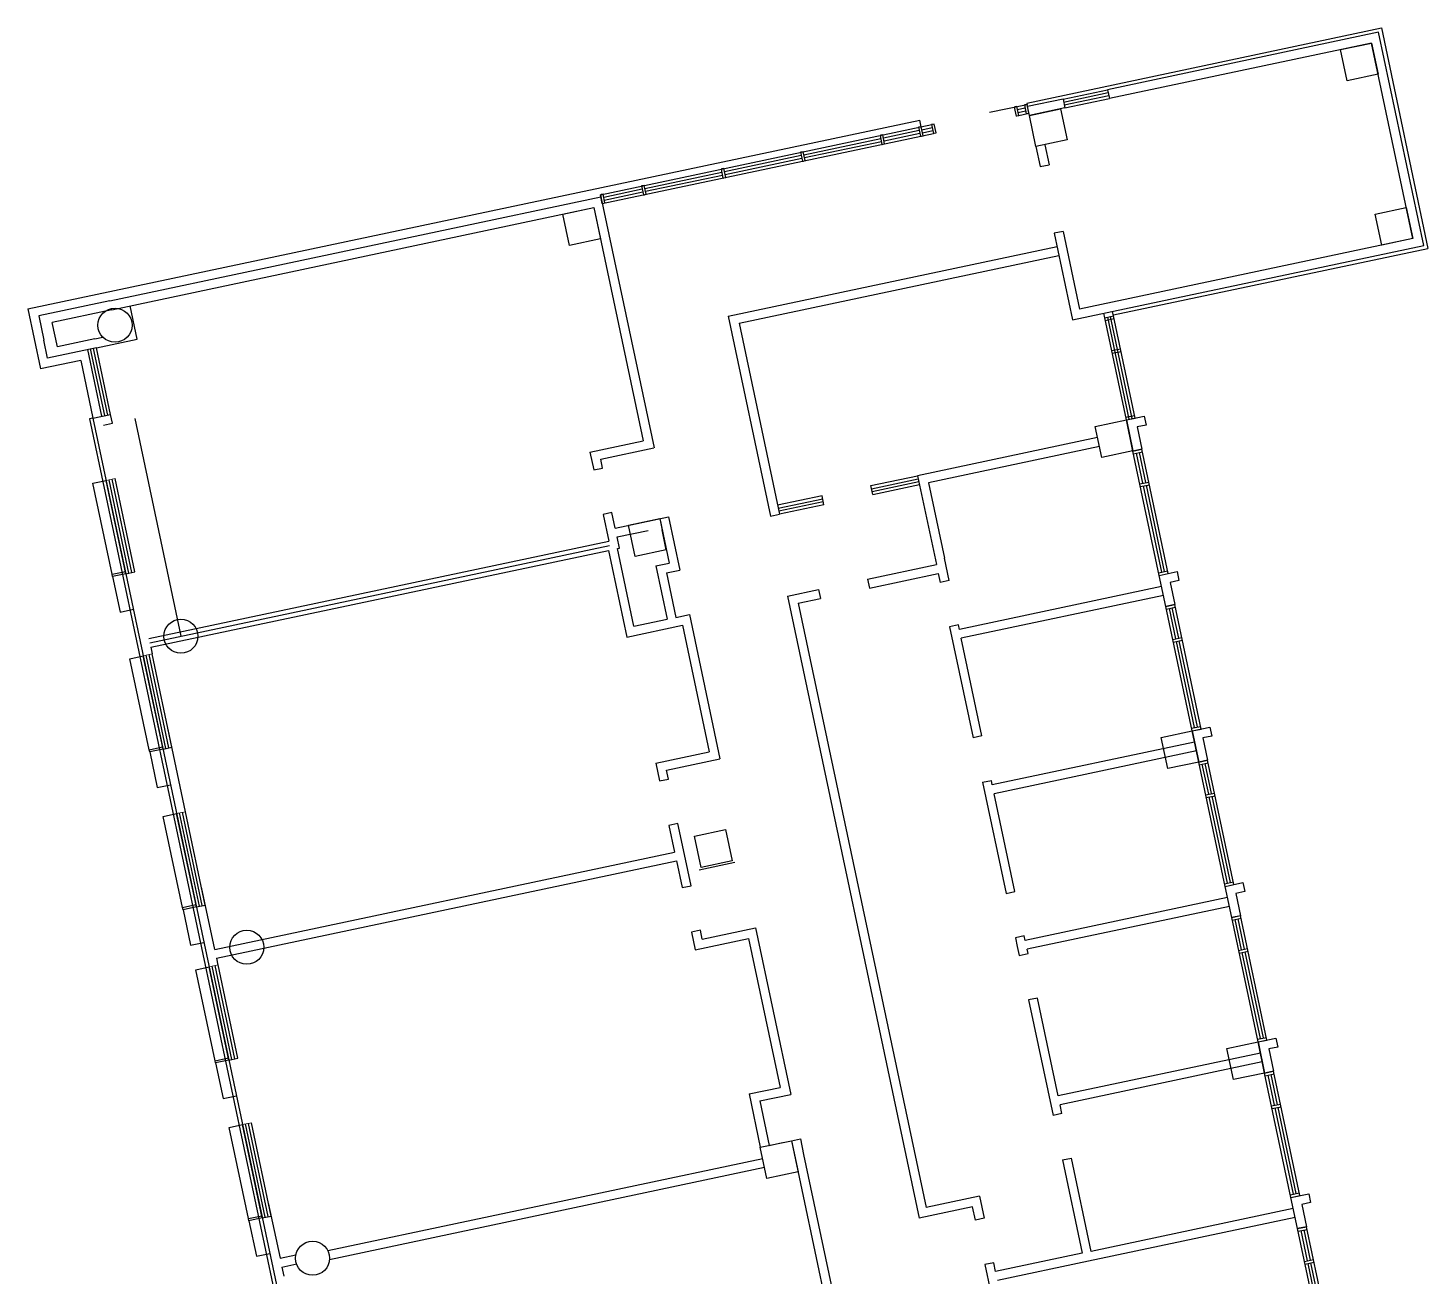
# Model space of a CAD drawing. Header units: millimetres. Extents: x 11680834 to 11851556, y -6213014 to -6078394.
# Drawn here: x 11682752 to 11713574, y -6147150 to -6119670 of the extents above; entities that cross this region are included whole.
import ezdxf

# ---------------------------------------------------------------- set-up
doc = ezdxf.new("R2010")
doc.units = ezdxf.units.MM
for name, color, linetype in [('A—墙体', 7, 'Continuous'), ('A—门窗', 135, 'Continuous'), ('I—平面—装饰面层线', 192, 'Continuous')]:
    doc.layers.add(name, color=color, linetype=linetype)
doc.layers.add('E1-RI-4F$0$A-WALL', color=7, linetype='Continuous', lineweight=5)
doc.layers.get('I—平面—装饰面层线').off()

# ---------------------------------------------------------------- blocks, each defined once
blk = doc.blocks.new('E-COLS-F4')
at = {"layer": 'A—墙体'}
for points in [[(11711646, -6120147), (11712331, -6120002), (11712476, -6120687), (11711791, -6120831)], [(11704798, -6121596), (11705483, -6121451), (11705628, -6122136), (11704943, -6122281)], [(11694526, -6123771), (11695211, -6123626), (11695356, -6124311), (11694671, -6124456)], [(11712413, -6123766), (11713097, -6123621), (11713242, -6124306), (11712558, -6124451)], [(11706248, -6128445), (11706933, -6128300), (11707078, -6128984), (11706393, -6129129)], [(11695976, -6130619), (11696660, -6130474), (11696805, -6131159), (11696120, -6131304)], [(11707698, -6135293), (11708382, -6135148), (11708527, -6135833), (11707843, -6135978)], [(11697425, -6137467), (11698110, -6137322), (11698255, -6138007), (11697570, -6138152)], [(11709147, -6142141), (11709832, -6141996), (11709977, -6142681), (11709292, -6142826)], [(11698875, -6144316), (11699560, -6144171), (11699705, -6144856), (11699020, -6145000)]]:
    blk.add_lwpolyline(points, close=True, dxfattribs=at)
blk.add_lwpolyline([(11698314, -6138046), (11697532, -6138212)], dxfattribs=at)
for centre in [(11684668, -6126215), (11686118, -6133064), (11687568, -6139912), (11689018, -6146760)]:
    blk.add_circle(centre, 375, dxfattribs=at)
blk = doc.blocks.new('E1-RI-4F$0$窗3')
at = {"layer": 'A—门窗'}
for p, q in [((10160998, -8417102), (10161298, -8417102)), ((10161298, -8419202), (10161298, -8417102)), ((10161364, -8419202), (10161364, -8417102)), ((10161431, -8419202), (10161431, -8417102)), ((10161498, -8419202), (10161498, -8417102)), ((10161298, -8419202), (10161498, -8419202))]:
    blk.add_line(p, q, dxfattribs=at)
for points in [[(10160998, -8419152), (10160998, -8417102), (10160998, -8417102)], [(10161298, -8419202), (10160998, -8419202), (10160998, -8419152), (10161298, -8419152)], [(10160998, -8419202), (10160998, -8420002), (10161298, -8420002)]]:
    blk.add_lwpolyline(points, dxfattribs=at)
at = {"layer": 'E1-RI-4F$0$A-WALL'}
blk.add_line((10161298, -8417102), (10161498, -8417102), dxfattribs=at)
blk = doc.blocks.new('E1-RI-4F$0$窗4')
at = {"layer": 'A—门窗'}
for p, q in [((10183925, -8423476), (10183925, -8420676)), ((10183925, -8420676), (10184125, -8420676)), ((10183925, -8420736), (10184125, -8420736)), ((10183992, -8421416), (10183992, -8420736)), ((10184058, -8421416), (10184058, -8420736)), ((10184125, -8423476), (10184125, -8420676)), ((10183925, -8421416), (10184125, -8421416)), ((10183925, -8421476), (10184125, -8421476)), ((10183992, -8423416), (10183992, -8421476)), ((10184058, -8423416), (10184058, -8421476)), ((10183925, -8423416), (10184125, -8423416)), ((10183925, -8423476), (10184125, -8423476))]:
    blk.add_line(p, q, dxfattribs=at)

msp = doc.modelspace()

# ---------------------------------------------------------------- linework, layer by layer
at = {"layer": 'A—墙体'}
for p, q in [((11712485, -6119765), (11706518, -6121028)), ((11712485, -6119765), (11706518, -6121028)), ((11712331, -6120002), (11706559, -6121224)), ((11712331, -6120002), (11706559, -6121224)), ((11713242, -6124306), (11712331, -6120002)), ((11713242, -6124306), (11712331, -6120002)), ((11713480, -6124461), (11712485, -6119765)), ((11713480, -6124461), (11712485, -6119765)), ((11705539, -6121235), (11704757, -6121401)), ((11705539, -6121235), (11704757, -6121401)), ((11705539, -6121235), (11705581, -6121431)), ((11705539, -6121235), (11705581, -6121431)), ((11706518, -6121028), (11706559, -6121224)), ((11706518, -6121028), (11706559, -6121224)), ((11704798, -6121596), (11704757, -6121401)), ((11704798, -6121596), (11704757, -6121401)), ((11705581, -6121431), (11704798, -6121596)), ((11705581, -6121431), (11704798, -6121596)), ((11705138, -6122240), (11705232, -6122680)), ((11705138, -6122240), (11705232, -6122680)), ((11684554, -6125678), (11695365, -6123389)), ((11695365, -6123389), (11696535, -6128916)), ((11684596, -6125873), (11695211, -6123626)), ((11695211, -6123626), (11696298, -6128762)), ((11705542, -6124148), (11705905, -6125860)), ((11705542, -6124148), (11705905, -6125860)), ((11713242, -6124306), (11705905, -6125860)), ((11713242, -6124306), (11705905, -6125860)), ((11698170, -6126015), (11705408, -6124483)), ((11698407, -6126169), (11705450, -6124678)), ((11684554, -6125678), (11682989, -6126009)), ((11684596, -6125873), (11683284, -6126151)), ((11682989, -6126009), (11683102, -6126547)), ((11683398, -6126689), (11683284, -6126151)), ((11698170, -6126015), (11699102, -6130417)), ((11698407, -6126169), (11699297, -6130376)), ((11706457, -6126050), (11706436, -6125952)), ((11706457, -6126050), (11706652, -6126008)), ((11706652, -6126008), (11706631, -6125910)), ((11684220, -6126515), (11684400, -6126477)), ((11683185, -6126938), (11683102, -6126547)), ((11684262, -6126710), (11683185, -6126938)), ((11684220, -6126515), (11683398, -6126689)), ((11684181, -6128261), (11684572, -6128178)), ((11684181, -6128261), (11694014, -6174706)), ((11684614, -6128374), (11684572, -6128178)), ((11685103, -6128270), (11686118, -6133064)), ((11706933, -6128300), (11707129, -6128258)), ((11684418, -6128415), (11684614, -6128374)), ((11695123, -6129011), (11696295, -6128763)), ((11695361, -6129165), (11696532, -6128917)), ((11706300, -6128689), (11702337, -6129528)), ((11706341, -6128885), (11702574, -6129682)), ((11695123, -6129011), (11695206, -6129402)), ((11695402, -6129361), (11695361, -6129165)), ((11695206, -6129402), (11695402, -6129361)), ((11702337, -6129528), (11702751, -6131485)), ((11702574, -6129682), (11702926, -6131345)), ((11695609, -6130339), (11695413, -6130380)), ((11695413, -6130380), (11695538, -6130967)), ((11695682, -6130682), (11695609, -6130339)), ((11695682, -6130682), (11696856, -6130433)), ((11696660, -6130474), (11696868, -6131453)), ((11696856, -6130433), (11697105, -6131607)), ((11699102, -6130417), (11699297, -6130376)), ((11695723, -6130877), (11696408, -6130732)), ((11696805, -6131159), (11696712, -6130719)), ((11685413, -6133111), (11695538, -6130967)), ((11685433, -6133209), (11695558, -6131065)), ((11695775, -6131122), (11695723, -6130877)), ((11695727, -6131132), (11695775, -6131122)), ((11685454, -6133307), (11695531, -6131173)), ((11695531, -6131173), (11695935, -6133081)), ((11696089, -6132844), (11695727, -6131132)), ((11703030, -6131835), (11702926, -6131345)), ((11696573, -6131515), (11696868, -6131453)), ((11696573, -6131515), (11696822, -6132689)), ((11696811, -6131669), (11697105, -6131607)), ((11696811, -6131669), (11697018, -6132647)), ((11701235, -6131806), (11702751, -6131485)), ((11701277, -6132001), (11702793, -6131680)), ((11702793, -6131680), (11702834, -6131876)), ((11699474, -6132178), (11700159, -6132033)), ((11700159, -6132033), (11700201, -6132229)), ((11701235, -6131806), (11701277, -6132001)), ((11703030, -6131835), (11702834, -6131876)), ((11707709, -6131968), (11703258, -6132911)), ((11699474, -6132178), (11702374, -6145875)), ((11699711, -6132333), (11700201, -6132229)), ((11699711, -6132333), (11702528, -6145638)), ((11707751, -6132164), (11703299, -6133106)), ((11697018, -6132647), (11697312, -6132585)), ((11697312, -6132585), (11697985, -6135765)), ((11695935, -6133081), (11697158, -6132822)), ((11696089, -6132844), (11696822, -6132689)), ((11697158, -6132822), (11697748, -6135610)), ((11703237, -6132813), (11703041, -6132854)), ((11703041, -6132854), (11703559, -6135300)), ((11703258, -6132911), (11703237, -6132813)), ((11703755, -6135259), (11703299, -6133106)), ((11685454, -6133307), (11685485, -6133453)), ((11686220, -6136926), (11685837, -6135117)), ((11703755, -6135259), (11703559, -6135300)), ((11708434, -6135392), (11703982, -6136335)), ((11696573, -6135859), (11697748, -6135610)), ((11708476, -6135588), (11704024, -6136531)), ((11696573, -6135859), (11696656, -6136250)), ((11696810, -6136013), (11697985, -6135765)), ((11696852, -6136209), (11696810, -6136013)), ((11696656, -6136250), (11696852, -6136209)), ((11703766, -6136278), (11703962, -6136237)), ((11703766, -6136278), (11704284, -6138724)), ((11703982, -6136335), (11703962, -6136237)), ((11704479, -6138683), (11704024, -6136531)), ((11697059, -6137187), (11696863, -6137229)), ((11696863, -6137229), (11696987, -6137816)), ((11697204, -6137872), (11697059, -6137187)), ((11686862, -6139959), (11696987, -6137816)), ((11697349, -6138557), (11697204, -6137872)), ((11686904, -6140155), (11697029, -6138011)), ((11697029, -6138011), (11697153, -6138598)), ((11686862, -6139959), (11686572, -6138590)), ((11697153, -6138598), (11697349, -6138557)), ((11704284, -6138724), (11704479, -6138683)), ((11709159, -6138817), (11704707, -6139759)), ((11709201, -6139012), (11704749, -6139955)), ((11697556, -6139535), (11697360, -6139577)), ((11697360, -6139577), (11697443, -6139968)), ((11697443, -6139968), (11698618, -6139719)), ((11697597, -6139731), (11697556, -6139535)), ((11697597, -6139731), (11698772, -6139482)), ((11698618, -6139719), (11699311, -6142997)), ((11698772, -6139482), (11699548, -6143151)), ((11704687, -6139661), (11704491, -6139703)), ((11704491, -6139703), (11704532, -6139898)), ((11704707, -6139759), (11704687, -6139661)), ((11704532, -6139898), (11704574, -6140094)), ((11704574, -6140094), (11704769, -6140052)), ((11704769, -6140052), (11704749, -6139955)), ((11686904, -6140155), (11686935, -6140302)), ((11704976, -6141031), (11704781, -6141072)), ((11704781, -6141072), (11705319, -6143616)), ((11705432, -6143183), (11704976, -6141031)), ((11709884, -6142241), (11705432, -6143183)), ((11709925, -6142436), (11705474, -6143379)), ((11698626, -6143142), (11699311, -6142997)), ((11698626, -6143142), (11698875, -6144316)), ((11698863, -6143296), (11699548, -6143151)), ((11698863, -6143296), (11699071, -6144274)), ((11705515, -6143574), (11705474, -6143379)), ((11705515, -6143574), (11705319, -6143616)), ((11699071, -6144274), (11699364, -6144212)), ((11699560, -6144171), (11699756, -6144129)), ((11699560, -6144171), (11700647, -6149307)), ((11699756, -6144129), (11699828, -6144472)), ((11689350, -6146588), (11698927, -6144560)), ((11699653, -6144611), (11699653, -6144611)), ((11699828, -6144472), (11700884, -6149461)), ((11705526, -6144594), (11705722, -6144553)), ((11705526, -6144594), (11705961, -6146649)), ((11706157, -6146607), (11705722, -6144553)), ((11689392, -6146783), (11698968, -6144756)), ((11688043, -6145536), (11688302, -6146759)), ((11703702, -6145389), (11702528, -6145638)), ((11703702, -6145389), (11703805, -6145878)), ((11703548, -6145626), (11702374, -6145875)), ((11703610, -6145920), (11703548, -6145626)), ((11703805, -6145878), (11703610, -6145920)), ((11710650, -6145860), (11706101, -6146824)), ((11710609, -6145665), (11706157, -6146607)), ((11688302, -6146759), (11688650, -6146685)), ((11705961, -6146649), (11704056, -6147052)), ((11706101, -6146824), (11704095, -6147248)), ((11688343, -6146954), (11688674, -6146884)), ((11688343, -6146954), (11688385, -6147150)), ((11704013, -6146857), (11703817, -6146898)), ((11703817, -6146898), (11703941, -6147485)), ((11704054, -6147052), (11704013, -6146857))]:
    msp.add_line(p, q, dxfattribs=at)
for points in [[(11704943, -6122281), (11705036, -6122721), (11705232, -6122680)], [(11704943, -6122281), (11705036, -6122721), (11705232, -6122680)], [(11705542, -6124148), (11705347, -6124189), (11705750, -6126097), (11713480, -6124461)], [(11705542, -6124148), (11705347, -6124189), (11705750, -6126097), (11713480, -6124461)], [(11684262, -6126710), (11685158, -6126521), (11685003, -6125787)], [(11706933, -6128300), (11707324, -6128217), (11707366, -6128413), (11707170, -6128454), (11707274, -6128943), (11707078, -6128985), (11706933, -6128300)], [(11707658, -6131724), (11708049, -6131641), (11708091, -6131837), (11707895, -6131878), (11707998, -6132367), (11707803, -6132409), (11707658, -6131724)], [(11708383, -6135148), (11708774, -6135065), (11708815, -6135261), (11708620, -6135302), (11708723, -6135791), (11708528, -6135833), (11708383, -6135148)], [(11709107, -6138572), (11709499, -6138489), (11709540, -6138685), (11709345, -6138726), (11709448, -6139216), (11709252, -6139257), (11709107, -6138572)], [(11709832, -6141996), (11710224, -6141913), (11710265, -6142109), (11710069, -6142151), (11710173, -6142640), (11709977, -6142681), (11709832, -6141996)], [(11710557, -6145420), (11710949, -6145338), (11710990, -6145533), (11710794, -6145575), (11710898, -6146064), (11710702, -6146105), (11710557, -6145420)]]:
    msp.add_lwpolyline(points, dxfattribs=at)
at = {"layer": 'A—门窗'}
for p, q in [((11704740, -6121323), (11712547, -6119670)), ((11712547, -6119670), (11713574, -6124522)), ((11705539, -6121235), (11706518, -6121028)), ((11705539, -6121235), (11706518, -6121028)), ((11705553, -6121300), (11706532, -6121093)), ((11705553, -6121300), (11706532, -6121093)), ((11705567, -6121365), (11706545, -6121158)), ((11705567, -6121365), (11706545, -6121158)), ((11705581, -6121431), (11706559, -6121224)), ((11705581, -6121431), (11706559, -6121224)), ((11703924, -6121526), (11704746, -6121352)), ((11704535, -6121465), (11704701, -6121430)), ((11704549, -6121530), (11704715, -6121495)), ((11704563, -6121595), (11704788, -6121548)), ((11704788, -6121548), (11704746, -6121352)), ((11682752, -6125855), (11702387, -6121698)), ((11695355, -6123340), (11702652, -6121795)), ((11702419, -6121849), (11702387, -6121698)), ((11702432, -6121910), (11702657, -6121862)), ((11695396, -6123536), (11702684, -6121993)), ((11699834, -6122460), (11701526, -6122102)), ((11699848, -6122525), (11701539, -6122167)), ((11701584, -6122089), (11702373, -6121922)), ((11701598, -6122155), (11702387, -6121988)), ((11702445, -6121975), (11702671, -6121928)), ((11698084, -6122830), (11699776, -6122472)), ((11698098, -6122896), (11699789, -6122538)), ((11696334, -6123201), (11698026, -6122843)), ((11696348, -6123266), (11698039, -6122908)), ((11695396, -6123536), (11695355, -6123340)), ((11695368, -6123405), (11695368, -6123405)), ((11695427, -6123393), (11696276, -6123213)), ((11695440, -6123458), (11696289, -6123278)), ((11695382, -6123471), (11695382, -6123471)), ((11706649, -6125989), (11713574, -6124522)), ((11682752, -6125855), (11683030, -6127176)), ((11706933, -6128300), (11706457, -6126050)), ((11706469, -6126108), (11706665, -6126067)), ((11706998, -6128286), (11706522, -6126036)), ((11707063, -6128272), (11706587, -6126022)), ((11707129, -6128258), (11706652, -6126008)), ((11684377, -6128219), (11684066, -6126752)), ((11684442, -6128205), (11684131, -6126738)), ((11684507, -6128192), (11684197, -6126724)), ((11684572, -6128178), (11684262, -6126710)), ((11706611, -6126773), (11706806, -6126732)), ((11706623, -6126832), (11706819, -6126791)), ((11683912, -6126989), (11683030, -6127176)), ((11683912, -6126989), (11684181, -6128261)), ((11684182, -6128261), (11684104, -6128277)), ((11684104, -6128277), (11693977, -6174919)), ((11706921, -6128241), (11707116, -6128200)), ((11701310, -6129745), (11702337, -6129528)), ((11701352, -6129941), (11701310, -6129745)), ((11701325, -6129814), (11702351, -6129597)), ((11701337, -6129873), (11702364, -6129655)), ((11701352, -6129941), (11702378, -6129724)), ((11700234, -6129973), (11699256, -6130180)), ((11700248, -6130042), (11699270, -6130249)), ((11700261, -6130100), (11699283, -6130307)), ((11700275, -6130169), (11699297, -6130376)), ((11700275, -6130169), (11700234, -6129973))]:
    msp.add_line(p, q, dxfattribs=at)
at = {"layer": 'A—门窗', "extrusion": (0, 0, -1)}
for p, q in [((11704482, -6121408), (11704463, -6121412)), ((11704463, -6121412), (11704504, -6121608)), ((11704521, -6121400), (11704482, -6121408)), ((11704563, -6121595), (11704521, -6121400)), ((11704707, -6121360), (11704688, -6121364)), ((11704688, -6121364), (11704729, -6121560)), ((11704746, -6121352), (11704707, -6121360)), ((11704730, -6121560), (11704749, -6121556)), ((11704788, -6121548), (11704746, -6121352)), ((11704749, -6121556), (11704788, -6121548)), ((11702379, -6121853), (11702359, -6121857)), ((11702359, -6121857), (11702401, -6122053)), ((11702418, -6121845), (11702379, -6121853)), ((11702459, -6122041), (11702418, -6121845)), ((11702662, -6121793), (11702643, -6121797)), ((11702643, -6121797), (11702684, -6121993)), ((11702702, -6121785), (11702662, -6121793)), ((11702743, -6121980), (11702702, -6121785)), ((11704505, -6121607), (11704524, -6121604)), ((11704524, -6121604), (11704563, -6121595)), ((11701531, -6122033), (11701512, -6122037)), ((11701512, -6122037), (11701553, -6122232)), ((11701570, -6122024), (11701531, -6122033)), ((11701612, -6122220), (11701570, -6122024)), ((11702401, -6122053), (11702420, -6122049)), ((11702420, -6122049), (11702459, -6122041)), ((11702685, -6121993), (11702704, -6121989)), ((11702704, -6121989), (11702743, -6121980)), ((11699781, -6122403), (11699762, -6122407)), ((11699762, -6122407), (11699803, -6122603)), ((11699820, -6122395), (11699781, -6122403)), ((11699862, -6122590), (11699820, -6122395)), ((11701554, -6122232), (11701573, -6122228)), ((11701573, -6122228), (11701612, -6122220)), ((11698031, -6122774), (11698012, -6122778)), ((11698012, -6122778), (11698053, -6122973)), ((11698070, -6122765), (11698031, -6122774)), ((11698112, -6122961), (11698070, -6122765)), ((11699804, -6122603), (11699823, -6122599)), ((11699823, -6122599), (11699862, -6122590)), ((11698054, -6122973), (11698073, -6122969)), ((11698073, -6122969), (11698112, -6122961)), ((11695374, -6123336), (11695354, -6123340)), ((11695354, -6123340), (11695396, -6123536)), ((11695413, -6123328), (11695374, -6123336)), ((11695454, -6123523), (11695413, -6123328)), ((11696281, -6123144), (11696262, -6123148)), ((11696262, -6123148), (11696303, -6123344)), ((11696320, -6123136), (11696281, -6123144)), ((11696304, -6123344), (11696323, -6123340)), ((11696362, -6123331), (11696320, -6123136)), ((11696323, -6123340), (11696362, -6123331)), ((11695396, -6123536), (11695415, -6123532)), ((11695415, -6123532), (11695454, -6123523))]:
    msp.add_line(p, q, dxfattribs=at)
at = {"layer": 'A—门窗'}
msp.add_lwpolyline([(11704740, -6121323), (11704746, -6121352)], dxfattribs=at)

# ---------------------------------------------------------------- block references
at = {"layer": 'A—门窗', "rotation": 11.95264847451886}
for name, p in [('E1-RI-4F$0$窗4', (1, 0)), ('E1-RI-4F$0$窗3', (271, 543)), ('E1-RI-4F$0$窗4', (725, -3424)), ('E1-RI-4F$0$窗3', (1089, -3321)), ('E1-RI-4F$0$窗4', (1450, -6848)), ('E1-RI-4F$0$窗3', (1824, -6794)), ('E1-RI-4F$0$窗4', (2175, -10272)), ('E1-RI-4F$0$窗3', (2539, -10169)), ('E1-RI-4F$0$窗4', (2900, -13697)), ('E1-RI-4F$0$窗3', (3274, -13642)), ('E1-RI-4F$0$窗4', (3625, -17121))]:
    msp.add_blockref(name, p, dxfattribs=at)
at = {"layer": 'I—平面—装饰面层线'}
msp.add_blockref('E-COLS-F4', (0, 0), dxfattribs=at)

doc.saveas('drawing.dxf')
